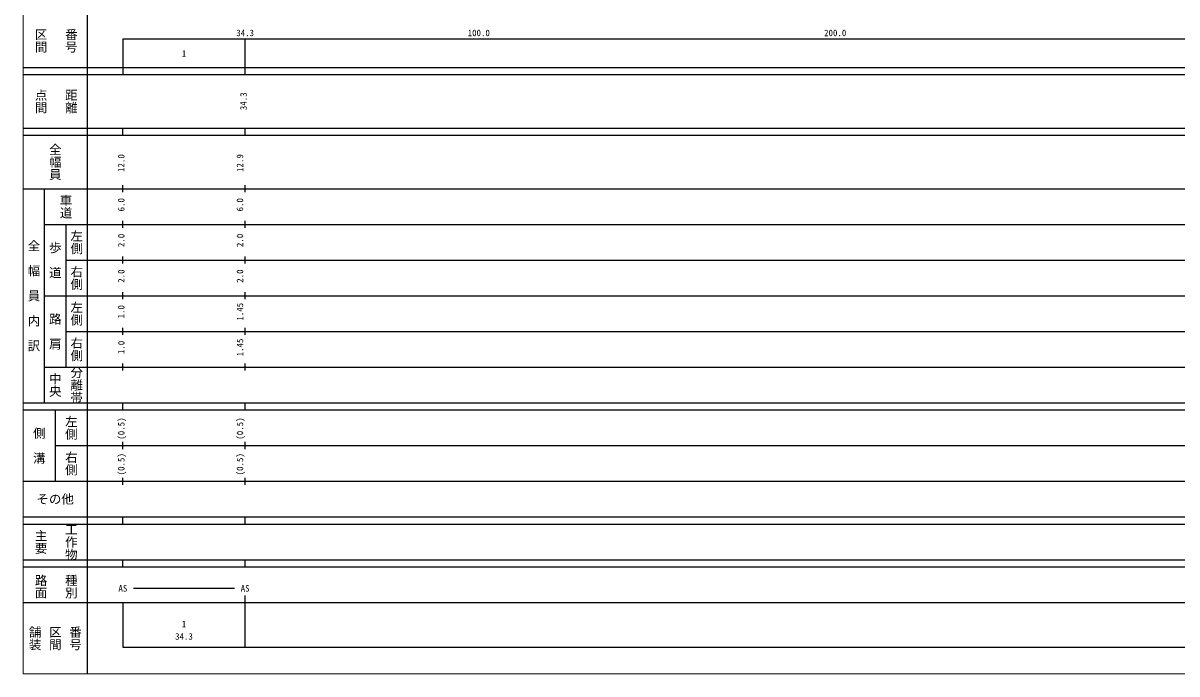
# Model space of a CAD drawing. Units: millimetres on the paper, enlarged 1000 times. Extents: x 40000 to 680000, y 20000 to 380000.
# Drawn here: x 40000 to 363712, y 20000 to 202409 of the extents above; entities that cross this region are included whole.
import ezdxf
from ezdxf.enums import TextEntityAlignment as Align

# ---------------------------------------------------------------- set-up
doc = ezdxf.new("R2010")
doc.units = ezdxf.units.MM
doc.header["$LTSCALE"] = 1000
doc.layers.add('M-TTL-BAND', color=7, linetype='Continuous', lineweight=25)
doc.layers.add('S-TTL', color=7, linetype='Continuous', lineweight=13)
doc.styles.add('@ＭＳ ゴシック', font='')
doc.styles.add('ＭＳ ゴシック', font='')
doc.styles.get('@ＭＳ ゴシック').set_extended_font_data('@MS Gothic')
doc.styles.get('ＭＳ ゴシック').set_extended_font_data('MS Gothic')

msp = doc.modelspace()

# ---------------------------------------------------------------- linework, layer by layer
at = {"layer": 'M-TTL-BAND'}
for p, q in [((58000, 370000), (58000, 20000)), ((68000, 198000), (579000, 198000)), ((68000, 198000), (68000, 188000)), ((102300, 188000), (102300, 198000)), ((40000, 190000), (579000, 190000)), ((40000, 188000), (579000, 188000)), ((40000, 173000), (579000, 173000)), ((68000, 171000), (68000, 173000)), ((102300, 171000), (102300, 173000)), ((40000, 171000), (579000, 171000)), ((40000, 156000), (579000, 156000)), ((46000, 96000), (46000, 156000)), ((68000, 155000), (68000, 157000)), ((102300, 155000), (102300, 157000)), ((46000, 146000), (579000, 146000)), ((52000, 146000), (52000, 106000)), ((68000, 145000), (68000, 147000)), ((102300, 145000), (102300, 147000)), ((52000, 136000), (579000, 136000)), ((68000, 135000), (68000, 137000)), ((102300, 135000), (102300, 137000)), ((68000, 125000), (68000, 127000)), ((102300, 125000), (102300, 127000)), ((46000, 126000), (579000, 126000)), ((68000, 115000), (68000, 117000)), ((102300, 115000), (102300, 117000)), ((52000, 116000), (579000, 116000)), ((68000, 105000), (68000, 107000)), ((102300, 105000), (102300, 107000)), ((46000, 106000), (579000, 106000)), ((40000, 96000), (579000, 96000)), ((40000, 94000), (579000, 94000)), ((49000, 94000), (49000, 74000)), ((68000, 94000), (68000, 96000)), ((102300, 94000), (102300, 96000)), ((68000, 83000), (68000, 85000)), ((102300, 83000), (102300, 85000)), ((49000, 84000), (579000, 84000)), ((68000, 73000), (68000, 75000)), ((102300, 73000), (102300, 75000)), ((40000, 74000), (579000, 74000)), ((40000, 64000), (579000, 64000)), ((40000, 62000), (579000, 62000)), ((68000, 62000), (68000, 64000)), ((102300, 62000), (102300, 64000)), ((40000, 52000), (579000, 52000)), ((68000, 50000), (68000, 52000)), ((102300, 50000), (102300, 52000)), ((40000, 50000), (579000, 50000)), ((71000, 44000), (99300, 44000)), ((40000, 40000), (579000, 40000)), ((68000, 40000), (68000, 27500)), ((102300, 27500), (102300, 42000)), ((68000, 27500), (579000, 27500))]:
    msp.add_line(p, q, dxfattribs=at)
at = {"layer": 'S-TTL'}
for p, q in [((40000, 380000), (40000, 20000)), ((40000, 20000), (680000, 20000))]:
    msp.add_line(p, q, dxfattribs=at)

# ---------------------------------------------------------------- texts
at = {"layer": 'M-TTL-BAND', "style": '@ＭＳ ゴシック'}
for s, p in [('番号', (53500, 197500)), ('区間', (45000, 197500)), ('点間', (45000, 180500)), ('距離', (53500, 180500)), ('全幅員', (49000, 163500)), ('車道', (52000, 151000)), ('左側', (55000, 141000)), ('全\u3000幅\u3000員\u3000内\u3000訳', (43000, 126000)), ('歩\u3000道', (49000, 136000)), ('右側', (55000, 131000)), ('左側', (55000, 121000)), ('路\u3000肩', (49000, 116000)), ('右側', (55000, 111000)), ('中央', (49000, 101000)), ('分離帯', (55000, 101000)), ('左側', (53500, 89000)), ('側\u3000溝', (44500, 84000)), ('右側', (53500, 79000)), ('工作物', (53500, 57000)), ('主要', (45000, 57000)), ('路面', (45000, 44500)), ('種別', (53500, 44500)), ('舗装', (43333, 30000)), ('区間', (49000, 30000)), ('番号', (54667, 30000))]:
    msp.add_text(s, height=2566, rotation=270, dxfattribs=at).set_placement(p, align=Align.MIDDLE_CENTER)
at = {"layer": 'M-TTL-BAND', "style": 'ＭＳ ゴシック'}
for s, p in [('34.3', (102300, 198195)), ('100.0', (167844, 198195)), ('200.0', (267844, 198195)), ('1', (85150, 192405)), ('AS', (68000, 42500)), ('AS', (102300, 42500)), ('1', (85150, 32523)), ('34.3', (85150, 29033))]:
    msp.add_text(s, height=1833, dxfattribs=at).set_placement(p, align=Align.BOTTOM_CENTER)
for s, p in [('34.3', (103300, 180500)), ('12.0', (69000, 163174)), ('12.9', (102300, 163174)), ('6.0', (69000, 151500)), ('6.0', (102300, 151500)), ('2.0', (69000, 141500)), ('2.0', (102300, 141500)), ('2.0', (69000, 131500)), ('2.0', (102300, 131500)), ('1.0', (69000, 121500)), ('1.45', (102300, 121500)), ('1.45', (102300, 111500)), ('1.0', (69000, 111500)), ('(0.5)', (69000, 88764)), ('(0.5)', (102300, 88764)), ('(0.5)', (69000, 78764)), ('(0.5)', (102300, 78764))]:
    msp.add_text(s, height=1833, rotation=90, dxfattribs=at).set_placement(p, align=Align.BOTTOM_CENTER)
msp.add_text('その他', height=2566, dxfattribs=at).set_placement((49000, 69000), align=Align.MIDDLE_CENTER)

doc.saveas('drawing.dxf')
